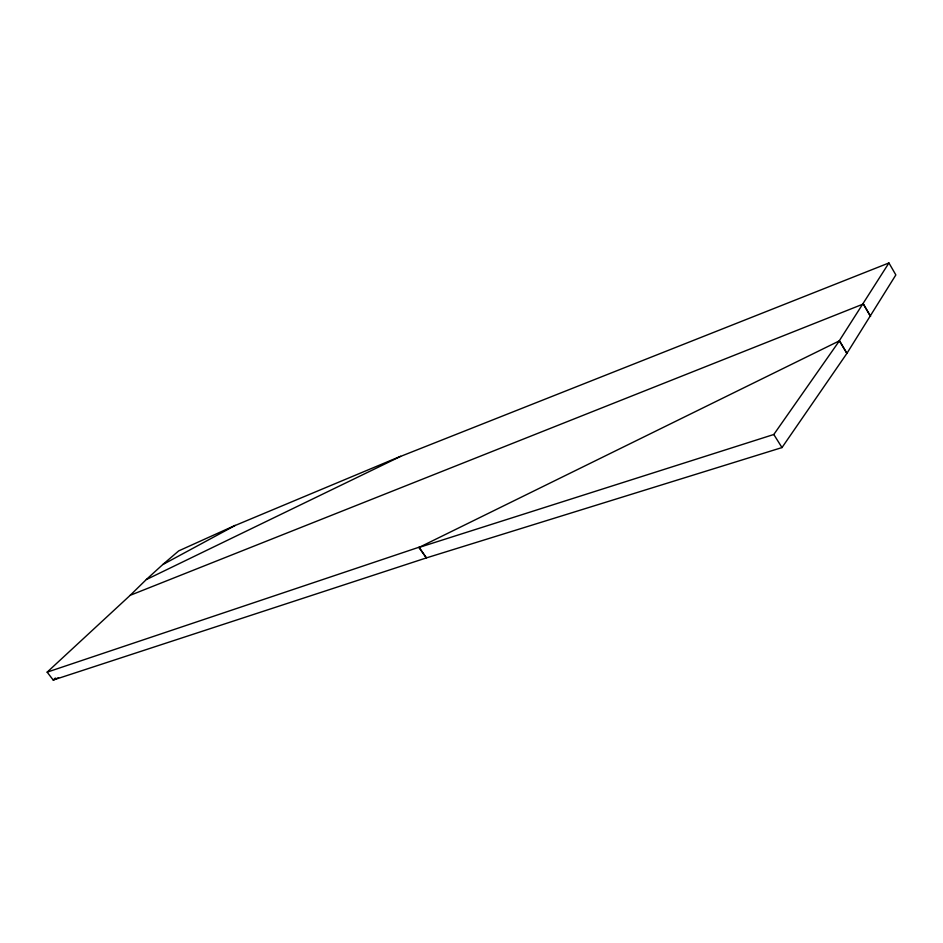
<?xml version="1.0" encoding="UTF-8"?>
<svg xmlns="http://www.w3.org/2000/svg" width="943" height="943" viewBox="0 0 943 943"><rect width="100%" height="100%" fill="white"/><g stroke="black" fill="none" stroke-linecap="round" stroke-linejoin="round"><path stroke-width="1.41" d="M47.15 672.147L419.069 547.199L426.389 557.902L418.916 547.494L839.388 340.847L846.908 353.377L895.85 274.932L888.931 262.956L839.411 340.588L846.908 353.377L781.995 447.571L426.389 557.902L53.221 680.044L47.15 672.147L130.181 595.328M418.916 547.494L773.802 434.487L839.388 340.847M55.366 678.041L53.221 680.044L58.596 677.652M146.377 579.462L162.656 564.657L235.031 525.546L400.61 456.294M162.833 564.48L178.734 550.877L235.196 525.369M888.931 262.956L400.48 456.447L146.236 579.615L130.181 595.316L863.387 303.976L870.578 316.424L863.328 304.07M773.802 434.487L781.995 447.571"/></g></svg>
